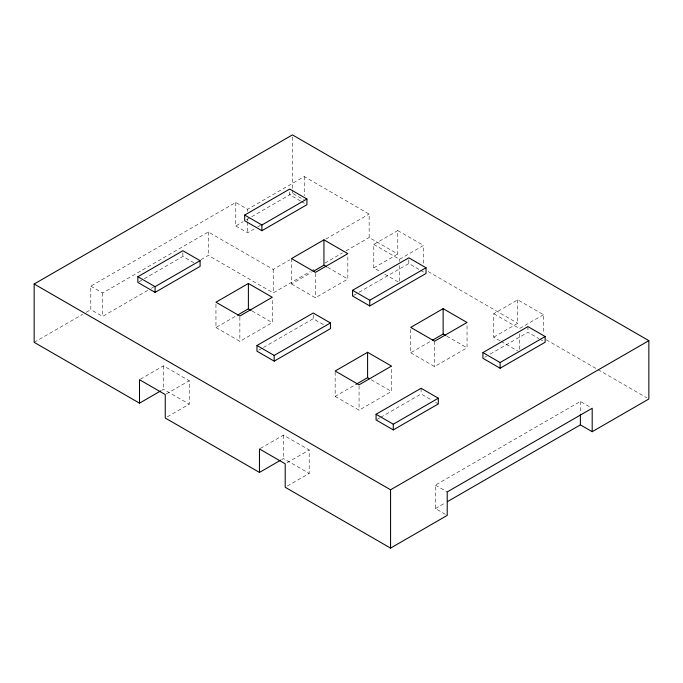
<?xml version="1.0" encoding="UTF-8"?>
<svg xmlns="http://www.w3.org/2000/svg" width="683" height="683" viewBox="0 0 683 683"><rect width="100%" height="100%" fill="white"/><g stroke="black" fill="none" stroke-linecap="round" stroke-linejoin="round"><path stroke-width="0.51" stroke-dasharray="3.42 2.56" d="M147.656 290.437L102.621 316.442L90.805 309.621L90.805 286.168L235.78 202.467L247.588 209.288L304.242 176.581L369.153 214.052L369.153 237.513L397.788 254.042L397.788 230.589L373.797 244.437L373.797 267.898L381.148 272.141M90.805 286.168L102.621 292.99L208.324 231.964L273.226 269.435L289.831 259.847M34.15 342.337L82.583 314.368M86.237 312.259L90.805 309.621M138.777 281.908L143.37 279.253M144.292 278.724L182.882 256.441L193.75 262.724M235.78 202.467L235.78 225.928L243.088 221.702M246.529 219.695L292.435 193.212L304.242 200.034M151.336 288.32L154.093 286.723M200.964 259.66L208.324 255.416L273.226 292.887L310.125 271.586M235.78 225.928L247.588 232.749L253.982 229.053M257.645 226.944L260.385 225.356M325.8 239.084L369.153 214.052M311.047 271.057L313.813 269.461M324.877 263.075L342.405 252.949M346.093 250.823L369.153 237.513M215.956 304.311L215.956 327.558L236.677 315.589M291.504 258.584L291.504 283.94L311.32 272.491M140.433 379.167L163.502 365.849L189.242 380.713L189.242 404.174L165.252 418.022M215.956 327.558L239.861 341.355L272.295 322.632L272.295 299.385M291.504 283.94L315.409 297.745L347.843 279.014L347.843 255.766M161.649 390.377L163.502 389.31L189.242 404.174M373.797 267.898L397.788 254.042M166.174 394.031L189.242 380.713M373.797 244.437L399.538 259.301L423.528 245.453L423.528 264.637M258.814 350.14L262.503 348.006M263.425 347.476L313.224 318.722L324.092 325.006M353.487 295.483L358.097 292.819M359.019 292.281L408.818 263.536L419.686 269.811M335.157 372.073L335.157 396.379L354.981 384.93M410.705 329.513L410.705 352.761L431.425 340.8M260.394 448.432L283.462 435.114L309.203 449.977L309.203 473.43L285.212 487.286M500.195 340.868L493.758 337.154L493.758 313.693L517.748 299.846L543.497 314.709L543.497 333.902M335.157 396.379L359.062 410.176L391.496 391.453L391.496 366.097M410.705 352.761L434.61 366.566L467.044 347.835L467.044 324.587M281.618 459.633L283.462 458.566L309.203 473.43M493.758 337.154L517.748 323.298L517.748 299.846M287.056 462.758L309.203 449.977M543.497 314.709L519.498 328.557L493.758 313.693M376.999 419.439L379.748 417.851M380.67 417.322L421.095 393.98L431.972 400.255M484.742 357.235L486.578 356.167M490.257 354.05L527.925 332.297L538.802 338.58M445.41 514.35L435.413 508.579L435.413 485.126L580.379 401.425L590.377 407.196M435.413 508.579L445.564 502.714M397.788 230.589L423.528 245.453M428.147 271.569L517.748 323.298M546.263 339.767L597.096 369.11M598.018 369.648L647.006 397.924M300.58 201.041L289.712 194.766L289.712 190.958M301.485 201.57L306.018 204.183M420.6 270.331L424.22 272.423M539.707 339.101L544.24 341.713M384.828 274.267L398.624 282.224M501.117 341.398L517.663 350.951M327.618 267.335L347.843 279.014M446.819 336.156L467.044 347.835M435.592 402.347L438.315 403.918M252.07 310.953L272.295 322.632M371.27 379.774L391.496 391.453M435.413 485.126L447.22 491.939M580.379 401.425L580.379 413.155M527.925 326.594L527.925 332.297M519.498 333.893L519.498 349.884M434.61 341.201L434.61 366.566M421.095 388.268L421.095 393.98M408.818 259.728L408.818 263.536M399.538 259.301L399.538 261.435M399.538 265.696L399.538 281.695M359.062 385.878L359.062 410.176M315.409 273.439L315.409 297.745M313.224 314.923L313.224 318.722M304.242 176.581L304.242 195.773M292.435 137.001L292.435 188.952M292.435 190.019L292.435 193.212M283.462 435.114L283.462 458.566M273.226 269.435L273.226 292.887M247.588 209.288L247.588 211.423M247.588 218.884L247.588 221.019M247.588 222.086L247.588 232.749M239.861 317.057L239.861 341.355M208.324 231.964L208.324 255.416M182.882 252.642L182.882 256.441M163.502 365.849L163.502 389.31M102.621 292.99L102.621 316.442"/><path stroke-width="1.02" d="M160.727 390.907L139.503 403.158L34.15 342.337L34.15 284.008L292.435 134.893L648.85 340.663L648.85 398.992L592.195 431.699L580.379 424.877L447.416 501.646M137.855 276.735L182.882 250.738L200.093 260.675L200.093 266.379L155.075 292.375L137.855 282.438L137.855 276.735L155.075 286.672L200.093 260.675M244.685 215.051L289.712 189.063L306.923 199.001L306.923 204.704L261.905 230.7L244.685 220.754L244.685 215.051L261.905 224.989L306.923 199.001M248.39 283.471L215.956 302.202L239.861 315.998L272.295 297.276L248.39 283.471L248.39 308.827L237.582 315.068M323.938 239.853L291.504 258.584L315.409 272.38L347.843 253.658L323.938 239.853L323.938 265.209L313.121 271.458M256.97 345.496L313.224 313.019L330.435 322.957L330.435 328.66L274.182 361.145L256.97 351.207L256.97 345.496L274.182 355.433L330.435 322.957M352.565 290.309L408.818 257.824L426.03 267.77L426.03 273.473L369.776 305.95L352.565 296.012L352.565 290.309L369.776 300.247L426.03 267.77M367.591 352.291L335.157 371.014L359.062 384.819L391.496 366.097L367.591 352.291L367.591 377.648L355.877 384.409M443.139 308.673L410.705 327.405L434.61 341.201L467.044 322.478L443.139 308.673L443.139 334.03L432.33 340.279M139.503 403.158L139.503 379.705L165.252 394.569L165.252 418.022L259.472 472.423L280.687 460.163M376.077 414.265L421.095 388.268L438.315 398.215L438.315 403.918L393.288 429.906L376.077 419.968L376.077 414.265L393.288 424.203L438.315 398.215M482.907 352.59L527.925 326.594L545.145 336.531L545.145 342.243L500.118 368.231L482.907 358.293L482.907 352.59L500.118 362.528L545.145 336.531M34.15 284.008L390.565 489.788L648.85 340.663M259.472 472.423L259.472 448.962L285.212 463.825L285.212 487.286L390.565 548.107L447.22 515.4L447.22 491.939L592.195 408.246L592.195 431.699M323.938 265.209L326.696 266.805M443.139 334.03L445.897 335.626M248.39 308.827L251.148 310.424M367.591 377.648L369.435 378.715M580.379 414.222L580.379 424.877M500.118 362.528L500.118 368.231M393.288 424.203L393.288 429.906M390.565 489.788L390.565 548.107M369.776 300.247L369.776 305.95M274.182 355.433L274.182 361.145M261.905 224.989L261.905 230.7M155.075 286.672L155.075 292.375"/></g></svg>
